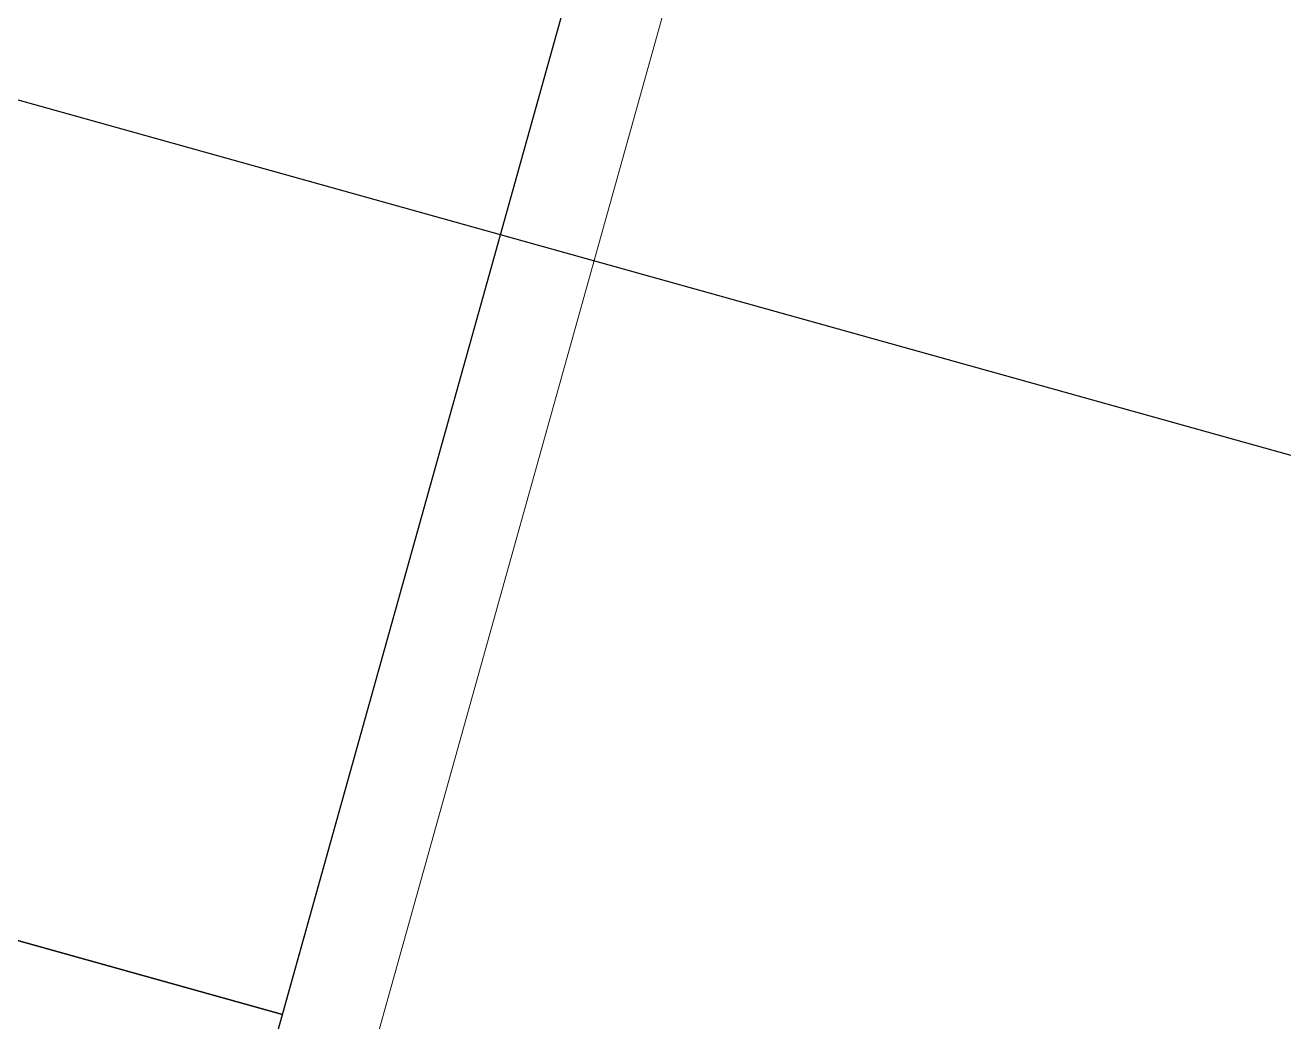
# Model space of a CAD drawing. Header units: millimetres. Extents: x 474016 to 477875, y 2288607 to 2292200.
# Drawn here: x 474334.81 to 474354.23, y 2289374.53 to 2289389.91 of the extents above; entities that cross this region are included whole.
import ezdxf

# ---------------------------------------------------------------- set-up
doc = ezdxf.new("R2010")
doc.units = ezdxf.units.MM
doc.header["$LTSCALE"] = 50
doc.layers.add('BANQUETA', color=251, linetype='Continuous', lineweight=5)
doc.layers.add('CVL_LOTIF', color=1, linetype='Continuous')

msp = doc.modelspace()

# ---------------------------------------------------------------- linework, layer by layer
at = {"layer": 'BANQUETA'}
msp.add_lwpolyline([(474390.788, 2289555.222), (474309.95, 2289265.887, -0.414214), (474307.486, 2289264.499), (474281.413, 2289271.783, -0.401534), (474278.594, 2289276.543), (474350.659, 2289585.773, -0.554723), (474353.871, 2289586.869), (474390.125, 2289557.31, -0.298203)], format="xyb", close=True, dxfattribs=at)
msp.add_lwpolyline([(474342.141, 2289386.68), (474308.505, 2289266.29)], dxfattribs=at)
at = {"layer": 'CVL_LOTIF'}
for points in [[(474342.141, 2289386.68), (474348.868, 2289410.758)], [(474361.403, 2289381.298), (474342.141, 2289386.68)]]:
    msp.add_lwpolyline(points, dxfattribs=at)
for points in [[(474342.141, 2289386.68), (474308.505, 2289396.078), (474305.665, 2289383.892), (474338.778, 2289374.641)], [(474338.778, 2289374.641), (474305.665, 2289383.892), (474302.825, 2289371.707), (474335.414, 2289362.602)]]:
    msp.add_lwpolyline(points, close=True, dxfattribs=at)

doc.saveas('drawing.dxf')
